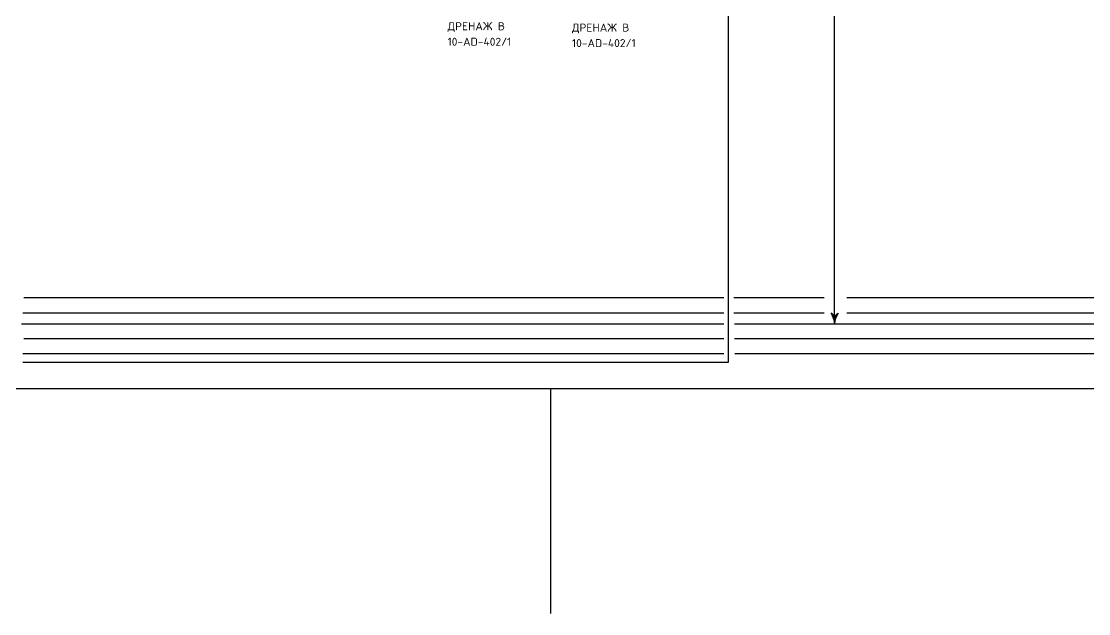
# Model space of a CAD drawing. Extents: x 230 to 652, y 120 to 276.
# Drawn here: x 393.08 to 411.76, y 119.69 to 130.05 of the extents above; entities that cross this region are included whole.
import ezdxf

# ---------------------------------------------------------------- set-up
doc = ezdxf.new("R2010")
doc.units = 0
doc.header["$MEASUREMENT"] = 0
doc.layers.get('0').update_dxf_attribs({"linetype": 'CONTINUOUS'})
doc.layers.add('IN-TEXT', color=51, linetype='CONTINUOUS')
doc.styles.add('SIMPLEX', font='SIMPLEX')

msp = doc.modelspace()

# ---------------------------------------------------------------- linework, layer by layer
at = {"color": 3, "linetype": 'Continuous'}
for p, q in [((405.456, 124.085), (405.456, 139.347)), ((393.125, 125.217), (405.377, 125.217)), ((405.552, 125.217), (407.133, 125.217)), ((407.526, 125.217), (420.42, 125.217)), ((393.105, 124.951), (405.377, 124.951)), ((405.552, 124.951), (407.133, 124.951)), ((407.526, 124.951), (420.4, 124.951)), ((393.125, 124.503), (405.377, 124.503)), ((405.562, 124.503), (421.656, 124.503)), ((393.105, 124.237), (405.377, 124.237)), ((405.566, 124.237), (421.845, 124.237)), ((393.105, 124.085), (405.456, 124.085))]:
    msp.add_line(p, q, dxfattribs=at)
at = {"color": 5, "linetype": 'Continuous'}
for p, q in [((407.314, 124.756), (407.314, 131.385)), ((407.314, 129.422), (407.314, 129.422)), ((407.314, 129.422), (407.314, 129.422)), ((393.086, 124.756), (405.377, 124.756)), ((405.562, 124.756), (421.676, 124.756))]:
    msp.add_line(p, q, dxfattribs=at)
at = {"color": 6, "linetype": 'Continuous'}
msp.add_line((229.992, 123.624), (499.167, 123.624), dxfattribs=at)
at = {"color": 4, "linetype": 'Continuous'}
msp.add_line((402.35, 119.686), (402.35, 123.624), dxfattribs=at)
at = {"color": 5, "linetype": 'Continuous'}
for points in [[(407.314, 124.881, 0.206864), (407.251, 124.943)], [(407.314, 124.756, 0.150368), (407.251, 124.943)], [(407.314, 124.881, -0.206864), (407.376, 124.943)]]:
    msp.add_lwpolyline(points, format="xyb", dxfattribs=at)
msp.add_arc((407.65, 124.748), 0.336, 144.4623, 178.6678, dxfattribs=at)
for points in [[(407.272, 124.909), (407.267, 124.935), (407.251, 124.943)], [(407.29, 124.873), (407.282, 124.924), (407.272, 124.909), (407.267, 124.935)], [(407.302, 124.835), (407.295, 124.912), (407.29, 124.873), (407.282, 124.924)], [(407.31, 124.796), (407.306, 124.897), (407.302, 124.835), (407.295, 124.912)], [(407.314, 124.756), (407.314, 124.881), (407.31, 124.796), (407.306, 124.897)], [(407.314, 124.756), (407.314, 124.881), (407.317, 124.796), (407.322, 124.897)], [(407.317, 124.796), (407.322, 124.897), (407.325, 124.835), (407.332, 124.912)], [(407.325, 124.835), (407.332, 124.912), (407.338, 124.873), (407.345, 124.924)], [(407.338, 124.873), (407.345, 124.924), (407.355, 124.909), (407.36, 124.935)], [(407.355, 124.909), (407.36, 124.935), (407.376, 124.943)]]:
    msp.add_solid(points, dxfattribs=at)

# ---------------------------------------------------------------- texts
at = {"layer": 'IN-TEXT', "color": 1, "style": 'SIMPLEX'}
for s, p in [('ДРЕНАЖ В', (400.54, 129.897)), ('ДРЕНАЖ В', (402.717, 129.873)), ('10-AD-402/1', (400.54, 129.626)), ('10-AD-402/1', (402.717, 129.602))]:
    msp.add_text(s, height=0.14, dxfattribs=at).set_placement(p)

doc.saveas('drawing.dxf')
